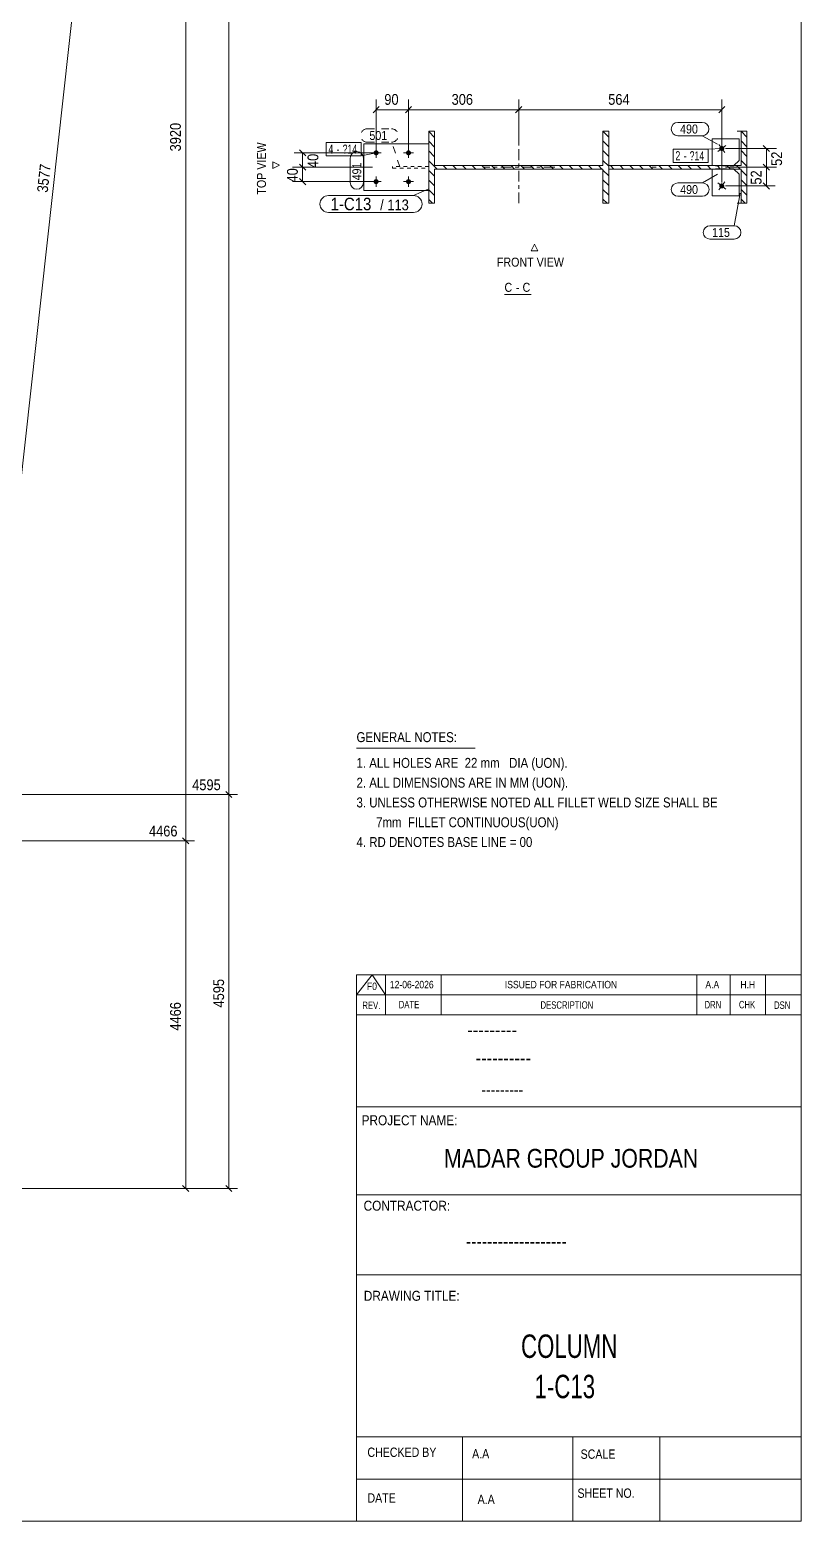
# Model space of a CAD drawing. Header units: millimetres. Extents: x 2 to 579, y 1 to 825.
# Drawn here: x 364.8 to 579, y 5 to 419.4 of the extents above; entities that cross this region are included whole.
import ezdxf

# ---------------------------------------------------------------- set-up
doc = ezdxf.new("R2010")
doc.units = ezdxf.units.MM
for name, pattern in [('XKITLINE00', [0]), ('XKITLINE01', [4, 1, -1, 1, -1]), ('XKITLINE02', [4, 2, -2]), ('XKITLINE03', [6, 3, -1, 1, -1])]:
    doc.linetypes.add(name, pattern=pattern)
for name, color, linetype, lineweight in [('Bolt', 3, 'Continuous', 0), ('BoltMark', 7, 'Continuous', 0), ('Dimensions', 7, 'Continuous', 0), ('DrawingSheet', 5, 'Continuous', 0), ('OtherObjectType', 7, 'Continuous', 0), ('Part', 2, 'Continuous', 0), ('PartMark', 7, 'Continuous', 0)]:
    doc.layers.add(name, color=color, linetype=linetype, lineweight=lineweight)
doc.styles.add('@ARIAL_UNICODE_MS_BOLD', font='ARIAL.TTF')
doc.styles.add('ARIAL', font='ARIAL.TTF')
doc.styles.add('ARIAL_NARROW', font='ARIALN.TTF')
doc.styles.add('COMIC_SANS_MS_BOLD', font='COMICBD.TTF')
doc.styles.add('SWIS721_EX_BT', font='ARIAL.TTF')
doc.styles.add('SWISSE', font='ARIAL.TTF')

# ---------------------------------------------------------------- blocks, each defined once
blk = doc.blocks.new('*A7')
at = {"layer": 'Part', "color": 7, "linetype": 'XKITLINE00', "lineweight": 0}
for p, q in [((477.14, 389.5), (475.54, 391.1)), ((525.54, 389.59), (523.94, 391.19)), ((477.14, 386.81), (475.54, 388.41)), ((477.14, 384.11), (475.54, 385.71)), ((525.54, 386.9), (523.94, 388.5)), ((525.54, 384.2), (523.94, 385.8)), ((477.87, 380.69), (475.54, 383.02)), ((480.56, 380.69), (479.56, 381.69)), ((483.26, 380.69), (482.26, 381.69)), ((485.95, 380.69), (484.95, 381.69)), ((488.65, 380.69), (487.65, 381.69)), ((491.34, 380.69), (490.34, 381.69)), ((494.03, 380.69), (493.03, 381.69)), ((496.73, 380.69), (495.73, 381.69)), ((499.42, 380.69), (498.42, 381.69)), ((502.12, 380.69), (501.12, 381.69)), ((504.81, 380.69), (503.81, 381.69)), ((507.5, 380.69), (506.5, 381.69)), ((510.2, 380.69), (509.2, 381.69)), ((512.89, 380.69), (511.89, 381.69)), ((515.59, 380.69), (514.59, 381.69)), ((518.28, 380.69), (517.28, 381.69)), ((520.97, 380.69), (519.97, 381.69)), ((523.67, 380.69), (522.67, 381.69)), ((525.54, 381.51), (523.94, 383.11)), ((477.14, 378.72), (475.54, 380.32)), ((477.14, 376.03), (475.54, 377.63)), ((525.54, 378.82), (523.94, 380.42)), ((525.54, 376.12), (523.94, 377.72)), ((477.14, 373.33), (475.54, 374.93)), ((525.54, 373.43), (523.94, 375.03)), ((476.59, 371.19), (475.54, 372.24)), ((525.09, 371.19), (523.94, 372.33))]:
    blk.add_line(p, q, dxfattribs=at)
blk = doc.blocks.new('*A8')
at = {"layer": 'Part', "color": 7, "linetype": 'XKITLINE00', "lineweight": 0}
for p, q in [((563.91, 389.58), (562.3, 391.19)), ((563.91, 386.89), (562.3, 388.5)), ((563.91, 384.19), (562.3, 385.8)), ((527, 380.69), (526, 381.69)), ((529.7, 380.69), (528.7, 381.69)), ((532.39, 380.69), (531.39, 381.69)), ((535.09, 380.69), (534.09, 381.69)), ((537.78, 380.69), (536.78, 381.69)), ((540.47, 380.69), (539.47, 381.69)), ((543.17, 380.69), (542.17, 381.69)), ((545.86, 380.69), (544.86, 381.69)), ((548.56, 380.69), (547.56, 381.69)), ((551.25, 380.69), (550.25, 381.69)), ((553.94, 380.69), (552.94, 381.69)), ((556.64, 380.69), (555.64, 381.69)), ((559.33, 380.69), (558.33, 381.69)), ((562.03, 380.69), (561.03, 381.69)), ((563.91, 381.5), (562.3, 383.11)), ((563.91, 378.81), (562.3, 380.42)), ((563.91, 376.11), (562.3, 377.72)), ((563.91, 373.42), (562.3, 375.03)), ((563.44, 371.19), (562.3, 372.33))]:
    blk.add_line(p, q, dxfattribs=at)
blk = doc.blocks.new('*A110')
at = {"layer": 'Bolt'}
blk.add_hatch(color=3, dxfattribs=at).paths.add_polyline_path([(556.37, 385.99), (556.35, 386.02), (556.33, 386.05), (556.32, 386.08), (556.3, 386.11), (556.29, 386.14), (556.28, 386.17), (556.27, 386.21), (556.26, 386.24), (556.25, 386.27), (556.25, 386.31), (556.25, 386.34), (556.24, 386.38), (556.24, 386.41), (556.25, 386.45), (556.25, 386.48), (556.26, 386.51), (556.26, 386.55), (556.27, 386.58), (556.28, 386.61), (556.29, 386.65), (556.31, 386.68), (556.32, 386.71), (556.34, 386.74), (556.35, 386.77), (556.37, 386.8), (556.39, 386.82), (556.42, 386.85), (556.44, 386.88), (556.46, 386.9), (556.49, 386.92), (556.51, 386.95), (556.54, 386.97), (556.57, 386.98), (556.6, 387), (556.63, 387.02), (556.66, 387.03), (556.69, 387.05), (556.73, 387.06), (556.76, 387.07), (556.79, 387.08), (556.83, 387.08), (556.86, 387.09), (556.89, 387.09), (556.93, 387.09), (556.96, 387.09), (557, 387.09), (557.03, 387.09), (557.07, 387.08), (557.1, 387.08), (557.13, 387.07), (557.17, 387.06), (557.2, 387.05), (557.23, 387.03), (557.26, 387.02), (557.29, 387), (557.32, 386.98), (557.35, 386.96), (557.38, 386.94), (557.4, 386.92), (557.43, 386.9), (557.45, 386.87), (557.48, 386.85), (557.5, 386.82), (557.52, 386.79), (557.54, 386.77), (557.55, 386.74), (557.57, 386.71), (557.59, 386.68), (557.6, 386.64), (557.61, 386.61), (557.62, 386.58), (557.63, 386.54), (557.63, 386.51), (557.64, 386.48), (557.64, 386.44), (557.64, 386.41), (557.64, 386.37), (557.64, 386.34), (557.64, 386.31), (557.63, 386.27), (557.63, 386.24), (557.62, 386.2), (557.61, 386.17), (557.6, 386.14), (557.58, 386.11), (557.57, 386.08), (557.55, 386.05), (557.54, 386.02), (557.52, 385.99), (557.5, 385.96), (557.47, 385.93), (557.45, 385.91), (557.43, 385.88), (557.4, 385.86), (557.37, 385.84), (557.35, 385.82), (557.32, 385.8), (557.29, 385.78), (557.26, 385.77), (557.23, 385.75), (557.2, 385.74), (557.16, 385.73), (557.13, 385.72), (557.1, 385.71), (557.06, 385.7), (557.03, 385.7), (556.99, 385.69), (556.96, 385.69), (556.93, 385.69), (556.89, 385.69), (556.86, 385.7), (556.82, 385.7), (556.79, 385.71), (556.76, 385.72), (556.72, 385.73), (556.69, 385.74), (556.66, 385.75), (556.63, 385.77), (556.6, 385.78), (556.57, 385.8), (556.54, 385.82), (556.51, 385.84), (556.49, 385.86), (556.46, 385.89), (556.44, 385.91), (556.41, 385.94), (556.39, 385.96)], flags=17)
at = {"layer": 'Bolt', "color": 3, "linetype": 'XKITLINE00', "lineweight": 0}
for p, q in [((555.84, 385.53), (558.05, 387.25)), ((557.8, 385.29), (556.09, 387.5))]:
    blk.add_line(p, q, dxfattribs=at)
blk = doc.blocks.new('*A111')
at = {"layer": 'Bolt'}
for points in [[(460.98, 385.89), (461.01, 385.89), (461.05, 385.89), (461.08, 385.88), (461.11, 385.87), (461.15, 385.86), (461.18, 385.85), (461.21, 385.84), (461.24, 385.83), (461.27, 385.81), (461.3, 385.79), (461.33, 385.77), (461.36, 385.76), (461.39, 385.73), (461.41, 385.71), (461.44, 385.69), (461.46, 385.66), (461.49, 385.64), (461.51, 385.61), (461.53, 385.58), (461.54, 385.55), (461.56, 385.52), (461.58, 385.49), (461.59, 385.46), (461.6, 385.43), (461.61, 385.4), (461.62, 385.36), (461.63, 385.33), (461.64, 385.3), (461.64, 385.26), (461.64, 385.23), (461.64, 385.19), (461.64, 385.16), (461.64, 385.12), (461.64, 385.09), (461.63, 385.06), (461.62, 385.02), (461.61, 384.99), (461.6, 384.96), (461.59, 384.92), (461.58, 384.89), (461.56, 384.86), (461.54, 384.83), (461.53, 384.8), (461.51, 384.78), (461.49, 384.75), (461.46, 384.72), (461.44, 384.7), (461.41, 384.67), (461.39, 384.65), (461.36, 384.63), (461.33, 384.61), (461.3, 384.59), (461.27, 384.58), (461.24, 384.56), (461.21, 384.55), (461.18, 384.53), (461.15, 384.52), (461.11, 384.51), (461.08, 384.51), (461.05, 384.5), (461.01, 384.5), (460.98, 384.49), (460.94, 384.49), (460.91, 384.49), (460.88, 384.5), (460.84, 384.5), (460.81, 384.51), (460.77, 384.51), (460.74, 384.52), (460.71, 384.53), (460.68, 384.55), (460.65, 384.56), (460.61, 384.58), (460.58, 384.59), (460.56, 384.61), (460.53, 384.63), (460.5, 384.65), (460.47, 384.67), (460.45, 384.7), (460.43, 384.72), (460.4, 384.75), (460.38, 384.78), (460.36, 384.8), (460.34, 384.83), (460.33, 384.86), (460.31, 384.89), (460.3, 384.92), (460.29, 384.96), (460.27, 384.99), (460.27, 385.02), (460.26, 385.06), (460.25, 385.09), (460.25, 385.12), (460.25, 385.16), (460.24, 385.19), (460.25, 385.23), (460.25, 385.26), (460.25, 385.3), (460.26, 385.33), (460.27, 385.36), (460.27, 385.4), (460.29, 385.43), (460.3, 385.46), (460.31, 385.49), (460.33, 385.52), (460.34, 385.55), (460.36, 385.58), (460.38, 385.61), (460.4, 385.64), (460.43, 385.66), (460.45, 385.69), (460.47, 385.71), (460.5, 385.73), (460.53, 385.76), (460.56, 385.77), (460.58, 385.79), (460.61, 385.81), (460.65, 385.83), (460.68, 385.84), (460.71, 385.85), (460.74, 385.86), (460.77, 385.87), (460.81, 385.88), (460.84, 385.89), (460.88, 385.89), (460.91, 385.89), (460.94, 385.89)], [(469.98, 385.89), (470.01, 385.89), (470.05, 385.89), (470.08, 385.88), (470.11, 385.87), (470.15, 385.86), (470.18, 385.85), (470.21, 385.84), (470.24, 385.83), (470.27, 385.81), (470.3, 385.79), (470.33, 385.77), (470.36, 385.76), (470.39, 385.73), (470.41, 385.71), (470.44, 385.69), (470.46, 385.66), (470.49, 385.64), (470.51, 385.61), (470.53, 385.58), (470.54, 385.55), (470.56, 385.52), (470.58, 385.49), (470.59, 385.46), (470.6, 385.43), (470.61, 385.4), (470.62, 385.36), (470.63, 385.33), (470.64, 385.3), (470.64, 385.26), (470.64, 385.23), (470.64, 385.19), (470.64, 385.16), (470.64, 385.12), (470.64, 385.09), (470.63, 385.06), (470.62, 385.02), (470.61, 384.99), (470.6, 384.96), (470.59, 384.92), (470.58, 384.89), (470.56, 384.86), (470.54, 384.83), (470.53, 384.8), (470.51, 384.78), (470.49, 384.75), (470.46, 384.72), (470.44, 384.7), (470.41, 384.67), (470.39, 384.65), (470.36, 384.63), (470.33, 384.61), (470.3, 384.59), (470.27, 384.58), (470.24, 384.56), (470.21, 384.55), (470.18, 384.53), (470.15, 384.52), (470.11, 384.51), (470.08, 384.51), (470.05, 384.5), (470.01, 384.5), (469.98, 384.49), (469.94, 384.49), (469.91, 384.49), (469.88, 384.5), (469.84, 384.5), (469.81, 384.51), (469.77, 384.51), (469.74, 384.52), (469.71, 384.53), (469.68, 384.55), (469.65, 384.56), (469.61, 384.58), (469.58, 384.59), (469.56, 384.61), (469.53, 384.63), (469.5, 384.65), (469.47, 384.67), (469.45, 384.7), (469.43, 384.72), (469.4, 384.75), (469.38, 384.78), (469.36, 384.8), (469.34, 384.83), (469.33, 384.86), (469.31, 384.89), (469.3, 384.92), (469.29, 384.96), (469.27, 384.99), (469.27, 385.02), (469.26, 385.06), (469.25, 385.09), (469.25, 385.12), (469.25, 385.16), (469.24, 385.19), (469.25, 385.23), (469.25, 385.26), (469.25, 385.3), (469.26, 385.33), (469.27, 385.36), (469.27, 385.4), (469.29, 385.43), (469.3, 385.46), (469.31, 385.49), (469.33, 385.52), (469.34, 385.55), (469.36, 385.58), (469.38, 385.61), (469.4, 385.64), (469.43, 385.66), (469.45, 385.69), (469.47, 385.71), (469.5, 385.73), (469.53, 385.76), (469.56, 385.77), (469.58, 385.79), (469.61, 385.81), (469.65, 385.83), (469.68, 385.84), (469.71, 385.85), (469.74, 385.86), (469.77, 385.87), (469.81, 385.88), (469.84, 385.89), (469.88, 385.89), (469.91, 385.89), (469.94, 385.89)], [(460.98, 377.89), (461.01, 377.89), (461.05, 377.89), (461.08, 377.88), (461.11, 377.87), (461.15, 377.86), (461.18, 377.85), (461.21, 377.84), (461.24, 377.83), (461.27, 377.81), (461.3, 377.79), (461.33, 377.77), (461.36, 377.76), (461.39, 377.73), (461.41, 377.71), (461.44, 377.69), (461.46, 377.66), (461.49, 377.64), (461.51, 377.61), (461.53, 377.58), (461.54, 377.55), (461.56, 377.52), (461.58, 377.49), (461.59, 377.46), (461.6, 377.43), (461.61, 377.4), (461.62, 377.36), (461.63, 377.33), (461.64, 377.3), (461.64, 377.26), (461.64, 377.23), (461.64, 377.19), (461.64, 377.16), (461.64, 377.12), (461.64, 377.09), (461.63, 377.06), (461.62, 377.02), (461.61, 376.99), (461.6, 376.96), (461.59, 376.92), (461.58, 376.89), (461.56, 376.86), (461.54, 376.83), (461.53, 376.8), (461.51, 376.78), (461.49, 376.75), (461.46, 376.72), (461.44, 376.7), (461.41, 376.67), (461.39, 376.65), (461.36, 376.63), (461.33, 376.61), (461.3, 376.59), (461.27, 376.58), (461.24, 376.56), (461.21, 376.55), (461.18, 376.53), (461.15, 376.52), (461.11, 376.51), (461.08, 376.51), (461.05, 376.5), (461.01, 376.5), (460.98, 376.49), (460.94, 376.49), (460.91, 376.49), (460.88, 376.5), (460.84, 376.5), (460.81, 376.51), (460.77, 376.51), (460.74, 376.52), (460.71, 376.53), (460.68, 376.55), (460.65, 376.56), (460.61, 376.58), (460.58, 376.59), (460.56, 376.61), (460.53, 376.63), (460.5, 376.65), (460.47, 376.67), (460.45, 376.7), (460.43, 376.72), (460.4, 376.75), (460.38, 376.78), (460.36, 376.8), (460.34, 376.83), (460.33, 376.86), (460.31, 376.89), (460.3, 376.92), (460.29, 376.96), (460.27, 376.99), (460.27, 377.02), (460.26, 377.06), (460.25, 377.09), (460.25, 377.12), (460.25, 377.16), (460.24, 377.19), (460.25, 377.23), (460.25, 377.26), (460.25, 377.3), (460.26, 377.33), (460.27, 377.36), (460.27, 377.4), (460.29, 377.43), (460.3, 377.46), (460.31, 377.49), (460.33, 377.52), (460.34, 377.55), (460.36, 377.58), (460.38, 377.61), (460.4, 377.64), (460.43, 377.66), (460.45, 377.69), (460.47, 377.71), (460.5, 377.73), (460.53, 377.76), (460.56, 377.77), (460.58, 377.79), (460.61, 377.81), (460.65, 377.83), (460.68, 377.84), (460.71, 377.85), (460.74, 377.86), (460.77, 377.87), (460.81, 377.88), (460.84, 377.89), (460.88, 377.89), (460.91, 377.89), (460.94, 377.89)], [(469.98, 377.89), (470.01, 377.89), (470.05, 377.89), (470.08, 377.88), (470.11, 377.87), (470.15, 377.86), (470.18, 377.85), (470.21, 377.84), (470.24, 377.83), (470.27, 377.81), (470.3, 377.79), (470.33, 377.77), (470.36, 377.76), (470.39, 377.73), (470.41, 377.71), (470.44, 377.69), (470.46, 377.66), (470.49, 377.64), (470.51, 377.61), (470.53, 377.58), (470.54, 377.55), (470.56, 377.52), (470.58, 377.49), (470.59, 377.46), (470.6, 377.43), (470.61, 377.4), (470.62, 377.36), (470.63, 377.33), (470.64, 377.3), (470.64, 377.26), (470.64, 377.23), (470.64, 377.19), (470.64, 377.16), (470.64, 377.12), (470.64, 377.09), (470.63, 377.06), (470.62, 377.02), (470.61, 376.99), (470.6, 376.96), (470.59, 376.92), (470.58, 376.89), (470.56, 376.86), (470.54, 376.83), (470.53, 376.8), (470.51, 376.78), (470.49, 376.75), (470.46, 376.72), (470.44, 376.7), (470.41, 376.67), (470.39, 376.65), (470.36, 376.63), (470.33, 376.61), (470.3, 376.59), (470.27, 376.58), (470.24, 376.56), (470.21, 376.55), (470.18, 376.53), (470.15, 376.52), (470.11, 376.51), (470.08, 376.51), (470.05, 376.5), (470.01, 376.5), (469.98, 376.49), (469.94, 376.49), (469.91, 376.49), (469.88, 376.5), (469.84, 376.5), (469.81, 376.51), (469.77, 376.51), (469.74, 376.52), (469.71, 376.53), (469.68, 376.55), (469.65, 376.56), (469.61, 376.58), (469.58, 376.59), (469.56, 376.61), (469.53, 376.63), (469.5, 376.65), (469.47, 376.67), (469.45, 376.7), (469.43, 376.72), (469.4, 376.75), (469.38, 376.78), (469.36, 376.8), (469.34, 376.83), (469.33, 376.86), (469.31, 376.89), (469.3, 376.92), (469.29, 376.96), (469.27, 376.99), (469.27, 377.02), (469.26, 377.06), (469.25, 377.09), (469.25, 377.12), (469.25, 377.16), (469.24, 377.19), (469.25, 377.23), (469.25, 377.26), (469.25, 377.3), (469.26, 377.33), (469.27, 377.36), (469.27, 377.4), (469.29, 377.43), (469.3, 377.46), (469.31, 377.49), (469.33, 377.52), (469.34, 377.55), (469.36, 377.58), (469.38, 377.61), (469.4, 377.64), (469.43, 377.66), (469.45, 377.69), (469.47, 377.71), (469.5, 377.73), (469.53, 377.76), (469.56, 377.77), (469.58, 377.79), (469.61, 377.81), (469.65, 377.83), (469.68, 377.84), (469.71, 377.85), (469.74, 377.86), (469.77, 377.87), (469.81, 377.88), (469.84, 377.89), (469.88, 377.89), (469.91, 377.89), (469.94, 377.89)]]:
    blk.add_hatch(color=3, dxfattribs=at).paths.add_polyline_path(points, flags=17)
at = {"layer": 'Bolt', "color": 3, "linetype": 'XKITLINE00', "lineweight": 0}
for p, q in [((460.94, 386.59), (460.94, 383.79)), ((469.94, 386.59), (469.94, 383.79)), ((459.54, 385.19), (462.34, 385.19)), ((468.54, 385.19), (471.34, 385.19)), ((459.54, 377.19), (462.34, 377.19)), ((460.94, 378.59), (460.94, 375.79)), ((468.54, 377.19), (471.34, 377.19)), ((469.94, 378.59), (469.94, 375.79))]:
    blk.add_line(p, q, dxfattribs=at)
blk = doc.blocks.new('*A112')
at = {"layer": 'Bolt'}
blk.add_hatch(color=3, dxfattribs=at).paths.add_polyline_path([(557.48, 375.54), (557.45, 375.51), (557.43, 375.49), (557.4, 375.46), (557.38, 375.44), (557.35, 375.42), (557.32, 375.4), (557.29, 375.38), (557.26, 375.37), (557.23, 375.35), (557.2, 375.34), (557.17, 375.33), (557.13, 375.32), (557.1, 375.31), (557.07, 375.3), (557.03, 375.3), (557, 375.29), (556.96, 375.29), (556.93, 375.29), (556.89, 375.29), (556.86, 375.3), (556.83, 375.3), (556.79, 375.31), (556.76, 375.32), (556.73, 375.33), (556.69, 375.34), (556.66, 375.35), (556.63, 375.37), (556.6, 375.38), (556.57, 375.4), (556.54, 375.42), (556.51, 375.44), (556.49, 375.46), (556.46, 375.48), (556.44, 375.51), (556.42, 375.53), (556.39, 375.56), (556.37, 375.59), (556.35, 375.62), (556.34, 375.65), (556.32, 375.68), (556.31, 375.71), (556.29, 375.74), (556.28, 375.77), (556.27, 375.8), (556.26, 375.84), (556.26, 375.87), (556.25, 375.91), (556.25, 375.94), (556.24, 375.97), (556.24, 376.01), (556.25, 376.04), (556.25, 376.08), (556.25, 376.11), (556.26, 376.14), (556.27, 376.18), (556.28, 376.21), (556.29, 376.24), (556.3, 376.28), (556.32, 376.31), (556.33, 376.34), (556.35, 376.37), (556.37, 376.39), (556.39, 376.42), (556.41, 376.45), (556.44, 376.47), (556.46, 376.5), (556.49, 376.52), (556.51, 376.54), (556.54, 376.56), (556.57, 376.58), (556.6, 376.6), (556.63, 376.62), (556.66, 376.63), (556.69, 376.65), (556.72, 376.66), (556.76, 376.67), (556.79, 376.68), (556.82, 376.68), (556.86, 376.69), (556.89, 376.69), (556.93, 376.69), (556.96, 376.69), (556.99, 376.69), (557.03, 376.69), (557.06, 376.68), (557.1, 376.68), (557.13, 376.67), (557.16, 376.66), (557.2, 376.65), (557.23, 376.63), (557.26, 376.62), (557.29, 376.6), (557.32, 376.58), (557.35, 376.57), (557.37, 376.55), (557.4, 376.52), (557.43, 376.5), (557.45, 376.48), (557.47, 376.45), (557.5, 376.42), (557.52, 376.4), (557.54, 376.37), (557.55, 376.34), (557.57, 376.31), (557.58, 376.28), (557.6, 376.25), (557.61, 376.21), (557.62, 376.18), (557.63, 376.15), (557.63, 376.11), (557.64, 376.08), (557.64, 376.05), (557.64, 376.01), (557.64, 375.98), (557.64, 375.94), (557.64, 375.91), (557.63, 375.87), (557.63, 375.84), (557.62, 375.81), (557.61, 375.77), (557.6, 375.74), (557.59, 375.71), (557.57, 375.68), (557.55, 375.65), (557.54, 375.62), (557.52, 375.59), (557.5, 375.56)], flags=17)
at = {"layer": 'Bolt', "color": 3, "linetype": 'XKITLINE00', "lineweight": 0}
for p, q in [((557.8, 377.1), (556.09, 374.89)), ((558.05, 375.13), (555.84, 376.85))]:
    blk.add_line(p, q, dxfattribs=at)
blk = doc.blocks.new('*A113')
at = {"layer": 'Part', "color": 2, "linetype": 'XKITLINE00', "lineweight": 0}
for p, q in [((475.54, 371.19), (475.54, 391.19)), ((475.54, 391.19), (477.14, 391.19)), ((477.14, 391.19), (477.14, 381.69)), ((523.94, 391.19), (525.54, 391.19)), ((523.94, 381.69), (523.94, 391.19)), ((525.54, 391.19), (525.54, 371.19)), ((477.14, 381.69), (523.94, 381.69)), ((523.94, 380.69), (477.14, 380.69)), ((477.14, 380.69), (477.14, 371.19)), ((523.94, 371.19), (523.94, 380.69)), ((477.14, 371.19), (475.54, 371.19)), ((525.54, 371.19), (523.94, 371.19))]:
    blk.add_line(p, q, dxfattribs=at)
at = {"layer": 'Part', "color": 7, "linetype": 'XKITLINE03', "lineweight": 0}
for p, q in [((500.54, 371.19), (500.54, 391.19)), ((510.54, 381.19), (490.54, 381.19))]:
    blk.add_line(p, q, dxfattribs=at)
blk = doc.blocks.new('*A114')
at = {"layer": 'Part', "color": 2, "linetype": 'XKITLINE00', "lineweight": 0}
for p, q in [((554.24, 381.69), (554.24, 389.09)), ((554.24, 389.09), (561.74, 389.09)), ((561.74, 389.09), (561.74, 383.09)), ((561.74, 383.09), (560.34, 381.69))]:
    blk.add_line(p, q, dxfattribs=at)
at = {"layer": 'Part', "color": 7, "linetype": 'XKITLINE01', "lineweight": 0}
for p, q in [((554.24, 381.59), (554.24, 381.69)), ((560.24, 381.59), (554.24, 381.59)), ((560.34, 381.69), (560.24, 381.59))]:
    blk.add_line(p, q, dxfattribs=at)
blk = doc.blocks.new('*A115')
at = {"layer": 'Part', "color": 2, "linetype": 'XKITLINE00', "lineweight": 0}
for p, q in [((457.54, 387.69), (457.54, 374.69)), ((457.54, 387.69), (475.54, 387.69)), ((457.54, 374.69), (475.54, 374.69))]:
    blk.add_line(p, q, dxfattribs=at)
at = {"layer": 'Part', "color": 7, "linetype": 'XKITLINE01', "lineweight": 0}
for p, q in [((457.54, 374.69), (457.54, 387.69)), ((475.54, 374.69), (475.54, 387.69)), ((475.54, 387.69), (475.54, 374.69))]:
    blk.add_line(p, q, dxfattribs=at)
blk = doc.blocks.new('*A116')
at = {"layer": 'Part', "color": 7, "linetype": 'XKITLINE01', "lineweight": 0}
for p, q in [((560.24, 380.79), (554.24, 380.79)), ((554.24, 380.69), (554.24, 380.79)), ((554.24, 380.79), (554.24, 380.69)), ((560.34, 380.69), (560.24, 380.79))]:
    blk.add_line(p, q, dxfattribs=at)
at = {"layer": 'Part', "color": 2, "linetype": 'XKITLINE00', "lineweight": 0}
for p, q in [((554.24, 373.29), (554.24, 380.69)), ((561.74, 379.29), (560.34, 380.69)), ((561.74, 373.29), (561.74, 379.29)), ((561.74, 373.29), (554.24, 373.29))]:
    blk.add_line(p, q, dxfattribs=at)
blk = doc.blocks.new('*A117')
at = {"layer": 'Part', "color": 7, "linetype": 'XKITLINE01', "lineweight": 0}
for p, q in [((465.54, 381.44), (465.54, 380.94)), ((475.54, 381.44), (465.54, 381.44)), ((475.54, 380.94), (475.54, 381.44)), ((465.54, 380.94), (475.54, 380.94))]:
    blk.add_line(p, q, dxfattribs=at)
blk = doc.blocks.new('*A118')
at = {"layer": 'Part', "color": 2, "linetype": 'XKITLINE00', "lineweight": 0}
for p, q in [((561.19, 391.19), (563.91, 391.19)), ((562.3, 381.69), (562.3, 391.19)), ((563.91, 391.19), (563.91, 371.19)), ((525.54, 380.69), (525.54, 381.69)), ((525.54, 381.69), (525.54, 381.69)), ((525.54, 381.69), (562.3, 381.69)), ((562.3, 380.69), (525.54, 380.69)), ((562.3, 371.19), (562.3, 380.69)), ((563.91, 371.19), (561.19, 371.19))]:
    blk.add_line(p, q, dxfattribs=at)
at = {"layer": 'Part', "color": 7, "linetype": 'XKITLINE03', "lineweight": 0}
blk.add_line((538.76, 381.19), (537.64, 381.19), dxfattribs=at)
blk = doc.blocks.new('*A119')
at = {"layer": 'DrawingSheet', "color": 5, "linetype": 'XKITLINE00', "lineweight": 0}
for p, q in [((579, 5), (579, 825)), ((5, 5), (579, 5))]:
    blk.add_line(p, q, dxfattribs=at)
blk = doc.blocks.new('*A121')
at = {"layer": 'OtherObjectType', "color": 7, "linetype": 'XKITLINE00', "lineweight": 0}
blk.add_line((455.5, 219.82), (488.5, 219.82), dxfattribs=at)
at = {"layer": 'OtherObjectType', "color": 7, "style": 'ARIAL_NARROW', "width": 1.008832}
for s, p in [('GENERAL NOTES:', (455.5, 221.47)), ('1. ALL HOLES ARE  22 mm   DIA (UON).', (455.5, 214.32)), ('2. ALL DIMENSIONS ARE IN MM (UON).', (455.5, 208.82)), ('3. UNLESS OTHERWISE NOTED ALL FILLET WELD SIZE SHALL BE', (455.5, 203.32)), ('7mm  FILLET CONTINUOUS(UON)', (460.95, 197.82)), ('4. RD DENOTES BASE LINE = 00', (455.5, 192.32))]:
    blk.add_text(s, height=2.75, dxfattribs=at).set_placement(p)
blk = doc.blocks.new('*A122')
at = {"layer": 'OtherObjectType', "color": 7, "linetype": 'XKITLINE00', "lineweight": 0}
for p, q in [((455.5, 156.76), (579, 156.76)), ((455.5, 151.21), (459.82, 156.76)), ((455.5, 151.21), (455.5, 156.76)), ((459.82, 156.76), (463.53, 151.21)), ((463.53, 151.21), (463.53, 156.76)), ((478.97, 151.21), (478.97, 156.76)), ((549.98, 151.21), (549.98, 156.76)), ((559.24, 151.21), (559.24, 156.76)), ((569.12, 151.21), (569.12, 156.76)), ((579, 151.21), (579, 156.76)), ((455.5, 151.21), (579, 151.21)), ((455.5, 145.65), (455.5, 151.21)), ((459.21, 151.21), (579, 151.21)), ((463.53, 145.65), (463.53, 151.21)), ((478.97, 145.65), (478.97, 151.21)), ((549.98, 145.65), (549.98, 151.21)), ((559.24, 145.65), (559.24, 151.21)), ((569.12, 145.65), (569.12, 151.21)), ((579, 145.65), (579, 151.21))]:
    blk.add_line(p, q, dxfattribs=at)
at = {"layer": 'OtherObjectType', "color": 7, "style": 'ARIAL_NARROW'}
for s, height, width, p in [('F0', 2.058, 1.008832, (458.4, 152.59)), ('12-06-2026', 2.058, 1.008832, (464.76, 153.06)), ('ISSUED FOR FABRICATION', 2.0583, 1.008832, (496.71, 153.06)), ('A.A', 2.058, 1.008832, (552.4, 153.06)), ('H.H', 2.058, 1.008832, (562.13, 153.06)), ('REV.', 2.058, 0.907949, (457.13, 147.31)), ('DATE', 2.058, 0.907949, (467.23, 147.5)), ('DESCRIPTION', 2.0583, 0.907949, (506.61, 147.39)), ('DRN', 2.058, 0.907949, (552.17, 147.47)), ('CHK', 2.058, 0.907949, (561.72, 147.5)), ('DSN', 2.058, 0.907949, (571.47, 147.35))]:
    blk.add_text(s, height=height, dxfattribs=dict(at, width=width)).set_placement(p)
blk = doc.blocks.new('*A124')
at = {"layer": 'OtherObjectType', "color": 2, "linetype": 'XKITLINE00', "lineweight": 0}
for p, q in [((455.5, 145.65), (579, 145.65)), ((455.5, 5), (455.5, 145.64)), ((578.98, 145.64), (579, 5)), ((579, 120.14), (455.5, 120.14)), ((455.5, 95.63), (579, 95.63)), ((579, 73.49), (455.5, 73.49)), ((579, 28.4), (455.5, 28.4)), ((484.94, 28.4), (484.94, 5)), ((515.62, 5), (515.62, 28.4)), ((539.75, 5), (539.75, 28.4)), ((579, 16.7), (455.5, 16.7)), ((579, 5), (455.5, 5))]:
    blk.add_line(p, q, dxfattribs=at)
at = {"layer": 'OtherObjectType', "color": 4, "style": '@ARIAL_UNICODE_MS_BOLD', "width": 0.85}
blk.add_text('---------', height=3.9, dxfattribs=at).set_placement((486.23, 139.59))
at = {"layer": 'OtherObjectType', "color": 7, "style": 'ARIAL', "width": 0.85}
for s, height, p in [('----------', 3.9, (488.56, 131.77)), ('---------', 3.25, (490.21, 123.31))]:
    blk.add_text(s, height=height, dxfattribs=at).set_placement(p)
at = {"layer": 'OtherObjectType', "color": 3, "width": 0.85}
for s, style, p in [('PROJECT NAME:', 'SWIS721_EX_BT', (456.92, 115.01)), ('CONTRACTOR:', 'SWISSE', (457.47, 91.27)), ('DRAWING TITLE:', 'SWIS721_EX_BT', (457.53, 66.24))]:
    blk.add_text(s, height=2.7618, dxfattribs=dict(at, style=style)).set_placement(p)
at = {"layer": 'OtherObjectType', "color": 7, "width": 0.85}
for s, height, p in [('MADAR GROUP JORDAN', 5.2, (479.79, 103.23)), ('CHECKED BY', 2.592, (458.53, 22.86)), ('A.A', 2.592, (487.61, 22.45)), ('SCALE', 2.592, (517.74, 22.33)), ('DATE', 2.592, (458.54, 10.16)), ('SHEET NO.', 2.592, (516.87, 11.49)), ('A.A', 2.592, (489.14, 9.76))]:
    blk.add_text(s, height=height, dxfattribs=at).set_placement(p)
at = {"layer": 'OtherObjectType', "color": 1}
for s, height, style, width, p in [('-------------------', 3.9, 'COMIC_SANS_MS_BOLD', 0.85, (485.87, 80.86)), ('COLUMN', 6.5, 'ARIAL', 0.68, (501.19, 50.37)), ('1-C13', 6.5, 'ARIAL', 0.68, (504.95, 39.17))]:
    blk.add_text(s, height=height, dxfattribs=dict(at, style=style, width=width)).set_placement(p)
blk = doc.blocks.new('*A154')
at = {"layer": 'Dimensions', "color": 7, "linetype": 'XKITLINE00', "lineweight": 0}
for p, q in [((419.21, 207.75), (420.91, 206.05)), ((284.46, 206.9), (422.46, 206.9)), ((420.06, 97.45), (420.06, 206.9)), ((286.06, 97.45), (422.46, 97.45)), ((419.21, 98.3), (420.91, 96.6))]:
    blk.add_line(p, q, dxfattribs=at)
at = {"layer": 'Dimensions', "color": 3}
for p in [(420.06, 206.9), (420.06, 97.45)]:
    blk.add_point(p, dxfattribs=at)
at = {"layer": 'Dimensions', "color": 3, "style": 'ARIAL', "width": 0.85}
blk.add_text('4595', height=3, dxfattribs=at).set_placement((409.86, 208.1))
blk.add_text('4595', height=3, rotation=90.0002, dxfattribs=at).set_placement((418.71, 147.73))
blk = doc.blocks.new('*A155')
at = {"layer": 'Dimensions', "color": 7, "linetype": 'XKITLINE00', "lineweight": 0}
for p, q in [((420.06, 206.9), (420.06, 642.85)), ((419.21, 207.75), (420.91, 206.05)), ((284.46, 206.9), (422.46, 206.9))]:
    blk.add_line(p, q, dxfattribs=at)
at = {"layer": 'Dimensions', "color": 3}
blk.add_point((420.06, 206.9), dxfattribs=at)
blk = doc.blocks.new('*A158')
at = {"layer": 'Dimensions', "color": 7, "linetype": 'XKITLINE00', "lineweight": 0}
for p, q in [((407.21, 194.9), (408.91, 193.2)), ((261.06, 194.05), (410.46, 194.05)), ((408.06, 97.45), (408.06, 194.05)), ((286.06, 97.45), (410.46, 97.45)), ((407.21, 98.3), (408.91, 96.6))]:
    blk.add_line(p, q, dxfattribs=at)
at = {"layer": 'Dimensions', "color": 3}
for p in [(408.06, 194.05), (408.06, 97.45)]:
    blk.add_point(p, dxfattribs=at)
at = {"layer": 'Dimensions', "color": 3, "style": 'ARIAL', "width": 0.85}
blk.add_text('4466', height=3, dxfattribs=at).set_placement((397.86, 195.25))
blk.add_text('4466', height=3, rotation=90.0002, dxfattribs=at).set_placement((406.71, 141.3))
blk = doc.blocks.new('*A159')
at = {"layer": 'Dimensions', "color": 7, "linetype": 'XKITLINE00', "lineweight": 0}
for p, q in [((261.06, 586.05), (410.46, 586.05)), ((407.21, 586.9), (408.91, 585.2)), ((408.06, 194.05), (408.06, 586.05)), ((407.21, 194.9), (408.91, 193.2)), ((261.06, 194.05), (410.46, 194.05))]:
    blk.add_line(p, q, dxfattribs=at)
at = {"layer": 'Dimensions', "color": 3}
for p in [(408.06, 586.05), (408.06, 194.05)]:
    blk.add_point(p, dxfattribs=at)
at = {"layer": 'Dimensions', "color": 3, "style": 'ARIAL', "width": 0.85}
blk.add_text('8386', height=3, dxfattribs=at).set_placement((397.86, 587.25))
blk.add_text('3920', height=3, rotation=90.0002, dxfattribs=at).set_placement((406.71, 385.6))
blk = doc.blocks.new('*A170')
at = {"layer": 'Dimensions', "color": 7, "linetype": 'XKITLINE00', "lineweight": 0}
for p, q in [((326.88, 563.19), (393.55, 555.84)), ((351.92, 200.52), (391.16, 556.1)), ((390.41, 557.04), (391.91, 555.16)), ((287.64, 207.62), (354.31, 200.26)), ((287.64, 207.62), (354.31, 200.26)), ((352.71, 207.7), (351.92, 200.52)), ((351.7, 203.06), (351.92, 200.52)), ((351.17, 201.46), (352.67, 199.59)), ((352.69, 202.95), (351.92, 200.52))]:
    blk.add_line(p, q, dxfattribs=at)
at = {"layer": 'Dimensions', "color": 3}
for p in [(391.16, 556.1), (351.92, 200.52)]:
    blk.add_point(p, dxfattribs=at)
at = {"layer": 'Dimensions', "color": 7}
blk.add_point((351.92, 200.52), dxfattribs=at)
at = {"layer": 'Dimensions', "color": 3, "style": 'ARIAL', "width": 0.85}
for s, rotation, p in [('3577', -6.2968, (381.15, 558.41)), ('3577', 83.7034, (369.71, 374.04)), ('RD', 83.7034, (350.89, 202.09))]:
    blk.add_text(s, height=3, rotation=rotation, dxfattribs=at).set_placement(p)
blk = doc.blocks.new('*A281')
at = {"layer": 'Dimensions', "color": 7, "linetype": 'XKITLINE00', "lineweight": 0}
for p, q in [((461.79, 398.04), (460.1, 396.34)), ((460.94, 386.19), (460.94, 400.04)), ((470.79, 398.04), (469.1, 396.34)), ((469.94, 386.19), (469.94, 400.04)), ((460.94, 397.19), (469.94, 397.19))]:
    blk.add_line(p, q, dxfattribs=at)
at = {"layer": 'Dimensions', "color": 3}
for p in [(460.94, 397.19), (469.94, 397.19)]:
    blk.add_point(p, dxfattribs=at)
at = {"layer": 'Dimensions', "color": 3, "style": 'ARIAL', "width": 0.85}
blk.add_text('90', height=3, dxfattribs=at).set_placement((463.22, 398.54))
blk = doc.blocks.new('*A282')
at = {"layer": 'Dimensions', "color": 7, "linetype": 'XKITLINE00', "lineweight": 0}
for p, q in [((470.79, 398.04), (469.1, 396.34)), ((469.94, 386.19), (469.94, 400.04)), ((501.39, 398.04), (499.7, 396.34)), ((500.54, 387.39), (500.54, 400.04)), ((469.94, 397.19), (500.54, 397.19))]:
    blk.add_line(p, q, dxfattribs=at)
at = {"layer": 'Dimensions', "color": 3}
for p in [(469.94, 397.19), (500.54, 397.19)]:
    blk.add_point(p, dxfattribs=at)
at = {"layer": 'Dimensions', "color": 3, "style": 'ARIAL', "width": 0.85}
blk.add_text('306', height=3, dxfattribs=at).set_placement((481.91, 398.54))
blk = doc.blocks.new('*A283')
at = {"layer": 'Dimensions', "color": 7, "linetype": 'XKITLINE00', "lineweight": 0}
for p, q in [((501.39, 398.04), (499.7, 396.34)), ((500.54, 387.39), (500.54, 400.04)), ((557.79, 398.04), (556.1, 396.34)), ((556.94, 376.99), (556.94, 400.04)), ((500.54, 397.19), (556.94, 397.19))]:
    blk.add_line(p, q, dxfattribs=at)
at = {"layer": 'Dimensions', "color": 3}
for p in [(500.54, 397.19), (556.94, 397.19)]:
    blk.add_point(p, dxfattribs=at)
at = {"layer": 'Dimensions', "color": 3, "style": 'ARIAL', "width": 0.85}
blk.add_text('564', height=3, dxfattribs=at).set_placement((525.41, 398.54))
blk = doc.blocks.new('*A284')
at = {"layer": 'Dimensions', "color": 7, "linetype": 'XKITLINE00', "lineweight": 0}
for p, q in [((568.49, 382.04), (570.19, 380.34)), ((557.94, 381.19), (571.74, 381.19)), ((569.34, 375.99), (569.34, 381.19)), ((557.94, 375.99), (571.74, 375.99)), ((568.49, 376.84), (570.19, 375.14))]:
    blk.add_line(p, q, dxfattribs=at)
at = {"layer": 'Dimensions', "color": 3}
for p in [(569.34, 381.19), (569.34, 375.99)]:
    blk.add_point(p, dxfattribs=at)
at = {"layer": 'Dimensions', "color": 3, "style": 'ARIAL', "width": 0.85}
blk.add_text('52', height=3, rotation=90.0002, dxfattribs=at).set_placement((567.99, 376.37))
blk = doc.blocks.new('*A285')
at = {"layer": 'Dimensions', "color": 7, "linetype": 'XKITLINE00', "lineweight": 0}
for p, q in [((557.94, 386.39), (572.19, 386.39)), ((568.49, 387.24), (570.19, 385.54)), ((569.34, 381.19), (569.34, 386.39)), ((568.49, 382.04), (570.19, 380.34)), ((557.94, 381.19), (572.19, 381.19))]:
    blk.add_line(p, q, dxfattribs=at)
at = {"layer": 'Dimensions', "color": 3}
for p in [(569.34, 386.39), (569.34, 381.19)]:
    blk.add_point(p, dxfattribs=at)
at = {"layer": 'Dimensions', "color": 3, "style": 'ARIAL', "width": 0.85}
blk.add_text('52', height=3, rotation=90.0002, dxfattribs=at).set_placement((573.69, 381.57))
blk = doc.blocks.new('*A286')
at = {"layer": 'Dimensions', "color": 7, "linetype": 'XKITLINE00', "lineweight": 0}
for p, q in [((439.7, 382.04), (441.39, 380.34)), ((459.94, 381.19), (437.69, 381.19)), ((459.94, 377.19), (437.69, 377.19)), ((439.7, 378.04), (441.39, 376.34)), ((440.54, 377.19), (440.54, 381.19))]:
    blk.add_line(p, q, dxfattribs=at)
at = {"layer": 'Dimensions', "color": 3}
for p in [(440.54, 381.19), (440.54, 377.19)]:
    blk.add_point(p, dxfattribs=at)
at = {"layer": 'Dimensions', "color": 3, "style": 'ARIAL', "width": 0.85}
blk.add_text('40', height=3, rotation=90.0002, dxfattribs=at).set_placement((439.19, 376.97))
blk = doc.blocks.new('*A287')
at = {"layer": 'Dimensions', "color": 7, "linetype": 'XKITLINE00', "lineweight": 0}
for p, q in [((439.7, 386.04), (441.39, 384.34)), ((459.94, 385.19), (438.14, 385.19)), ((439.7, 382.04), (441.39, 380.34)), ((440.54, 381.19), (440.54, 385.19)), ((459.94, 381.19), (438.14, 381.19))]:
    blk.add_line(p, q, dxfattribs=at)
at = {"layer": 'Dimensions', "color": 3}
for p in [(440.54, 385.19), (440.54, 381.19)]:
    blk.add_point(p, dxfattribs=at)
at = {"layer": 'Dimensions', "color": 3, "style": 'ARIAL', "width": 0.85}
blk.add_text('40', height=3, rotation=90.0002, dxfattribs=at).set_placement((444.89, 380.97))
blk = doc.blocks.new('*A288')
at = {"layer": 'BoltMark', "color": 7, "linetype": 'XKITLINE00', "lineweight": 0}
for p, q in [((447.09, 388.08), (456.78, 388.08)), ((447.09, 384.38), (447.09, 388.08)), ((456.78, 384.38), (456.78, 388.08)), ((447.09, 384.38), (456.78, 384.38)), ((460.94, 385.19), (456.78, 384.38))]:
    blk.add_line(p, q, dxfattribs=at)
at = {"layer": 'BoltMark', "color": 3, "style": 'ARIAL_NARROW', "width": 0.85}
for s, p in [('4', (447.69, 384.98)), ('-', (449.96, 384.98)), ('?14', (451.62, 384.98))]:
    blk.add_text(s, height=2.5, dxfattribs=at).set_placement(p)
blk = doc.blocks.new('*A289')
at = {"layer": 'BoltMark', "color": 7, "linetype": 'XKITLINE00', "lineweight": 0}
for p, q in [((543.49, 386.24), (553.18, 386.24)), ((543.49, 382.54), (543.49, 386.24)), ((556.94, 386.39), (553.18, 386.24)), ((553.18, 382.54), (553.18, 386.24)), ((543.49, 382.54), (553.18, 382.54))]:
    blk.add_line(p, q, dxfattribs=at)
at = {"layer": 'BoltMark', "color": 3, "style": 'ARIAL_NARROW', "width": 0.85}
for s, p in [('2', (544.09, 383.14)), ('?14', (548.02, 383.14)), ('-', (546.36, 383.14))]:
    blk.add_text(s, height=2.5, dxfattribs=at).set_placement(p)
blk = doc.blocks.new('*A290')
at = {"layer": 'PartMark', "color": 7, "linetype": 'XKITLINE00', "lineweight": 0}
for p, q in [((562.02, 374.03), (560.42, 364.93)), ((553.66, 364.93), (560.42, 364.93)), ((553.66, 361.23), (560.42, 361.23))]:
    blk.add_line(p, q, dxfattribs=at)
for centre, start, end in [((553.66, 363.08), 90, 270), ((560.42, 363.08), 270, 90)]:
    blk.add_arc(centre, 1.85, start, end, dxfattribs=at)
at = {"layer": 'PartMark', "color": 3, "style": 'ARIAL', "width": 0.85}
blk.add_text('115', height=2.5, dxfattribs=at).set_placement((554.26, 361.83))
blk = doc.blocks.new('*A291')
at = {"layer": 'PartMark', "color": 7, "linetype": 'XKITLINE02', "lineweight": 0}
for p, q in [((458.48, 391.86), (465.24, 391.86)), ((458.48, 388.16), (465.24, 388.16)), ((467.57, 381.31), (465.24, 388.16))]:
    blk.add_line(p, q, dxfattribs=at)
for centre, start, end in [((458.48, 390.01), 90, 270), ((465.24, 390.01), 270, 90)]:
    blk.add_arc(centre, 1.85, start, end, dxfattribs=at)
at = {"layer": 'PartMark', "color": 3, "style": 'ARIAL', "width": 0.85}
blk.add_text('501', height=2.5, dxfattribs=at).set_placement((459.08, 388.76))
blk = doc.blocks.new('*A292')
at = {"layer": 'PartMark', "color": 7, "linetype": 'XKITLINE00', "lineweight": 0}
for p, q in [((555.8, 379.24), (551.56, 376.85)), ((544.79, 376.85), (551.56, 376.85)), ((544.79, 373.15), (551.56, 373.15))]:
    blk.add_line(p, q, dxfattribs=at)
for centre, start, end in [((544.79, 375), 90, 270), ((551.56, 375), 270, 90)]:
    blk.add_arc(centre, 1.85, start, end, dxfattribs=at)
at = {"layer": 'PartMark', "color": 3, "style": 'ARIAL', "width": 0.85}
blk.add_text('490', height=2.5, dxfattribs=at).set_placement((545.39, 373.75))
blk = doc.blocks.new('*A293')
at = {"layer": 'PartMark', "color": 7, "linetype": 'XKITLINE00', "lineweight": 0}
for p, q in [((453.74, 376.94), (453.74, 383.71)), ((457.44, 376.94), (457.44, 383.71))]:
    blk.add_line(p, q, dxfattribs=at)
for centre, start, end in [((455.59, 383.71), 0, 180), ((455.59, 376.94), 180, 0)]:
    blk.add_arc(centre, 1.85, start, end, dxfattribs=at)
at = {"layer": 'PartMark', "color": 3, "style": 'ARIAL', "width": 0.85}
blk.add_text('491', height=2.5, rotation=90.0002, dxfattribs=at).set_placement((456.84, 377.54))
blk = doc.blocks.new('*A294')
at = {"layer": 'PartMark', "color": 7, "linetype": 'XKITLINE00', "lineweight": 0}
for p, q in [((544.77, 393.66), (551.53, 393.66)), ((544.77, 389.96), (551.53, 389.96)), ((555.77, 387.56), (551.53, 389.96))]:
    blk.add_line(p, q, dxfattribs=at)
for centre, start, end in [((544.77, 391.81), 90, 270), ((551.53, 391.81), 270, 90)]:
    blk.add_arc(centre, 1.85, start, end, dxfattribs=at)
at = {"layer": 'PartMark', "color": 3, "style": 'ARIAL', "width": 0.85}
blk.add_text('490', height=2.5, dxfattribs=at).set_placement((545.37, 390.56))
blk = doc.blocks.new('*A295')
at = {"layer": 'PartMark', "color": 7, "linetype": 'XKITLINE00', "lineweight": 0}
for p, q in [((447.7, 373.33), (471.35, 373.33)), ((475.59, 375.22), (471.35, 373.33)), ((447.7, 368.63), (471.35, 368.63))]:
    blk.add_line(p, q, dxfattribs=at)
for centre, start, end in [((447.7, 370.98), 90, 270), ((471.35, 370.98), 270, 90)]:
    blk.add_arc(centre, 2.35, start, end, dxfattribs=at)
at = {"layer": 'PartMark', "color": 1, "style": 'ARIAL', "width": 0.85}
blk.add_text('1-C13', height=3.5, dxfattribs=at).set_placement((448.3, 369.23))
at = {"layer": 'PartMark', "color": 3, "style": 'ARIAL', "width": 0.85}
for s, p in [('/', (462.06, 369.23)), ('113', (464.08, 369.23))]:
    blk.add_text(s, height=3, dxfattribs=at).set_placement(p)
blk = doc.blocks.new('*A296')
at = {"layer": 'OtherObjectType', "color": 7, "linetype": 'XKITLINE00', "lineweight": 0}
for p, q in [((432.22, 380.8), (432.22, 382.68)), ((432.22, 382.68), (434.09, 381.74)), ((434.09, 381.74), (432.22, 380.8)), ((434.09, 381.74), (434.09, 381.74)), ((504, 357.96), (504.94, 359.83)), ((505.88, 357.96), (504, 357.96)), ((504.94, 359.83), (505.88, 357.96)), ((504.94, 359.83), (504.94, 359.83)), ((496.6, 345.83), (504.03, 345.83))]:
    blk.add_line(p, q, dxfattribs=at)
at = {"layer": 'OtherObjectType', "color": 7, "style": 'ARIAL', "width": 0.85}
blk.add_text('TOP VIEW', height=2.5, rotation=90, dxfattribs=at).set_placement((430.34, 373.59))
for s, p in [('FRONT VIEW', (494.48, 353.58)), ('C', (496.6, 346.58)), ('C', (501.62, 346.58)), ('-', (499.76, 346.58))]:
    blk.add_text(s, height=2.5, dxfattribs=at).set_placement(p)

msp = doc.modelspace()

# ---------------------------------------------------------------- block references
at = {"lineweight": 0}
for name in ['*A119', '*A155', '*A159', '*A170', '*A281', '*A282', '*A283', '*A291', '*A7', '*A113', '*A118', '*A8', '*A294', '*A287', '*A288', '*A293', '*A115', '*A111', '*A289', '*A114', '*A110', '*A285', '*A286', '*A117', '*A284', '*A292', '*A116', '*A112', '*A295', '*A290', '*A121', '*A154', '*A158', '*A122', '*A124']:
    msp.add_blockref(name, (0, 0), dxfattribs=at)
at = {"layer": 'OtherObjectType', "lineweight": 0}
msp.add_blockref('*A296', (0, 0), dxfattribs=at)

doc.saveas('drawing.dxf')
